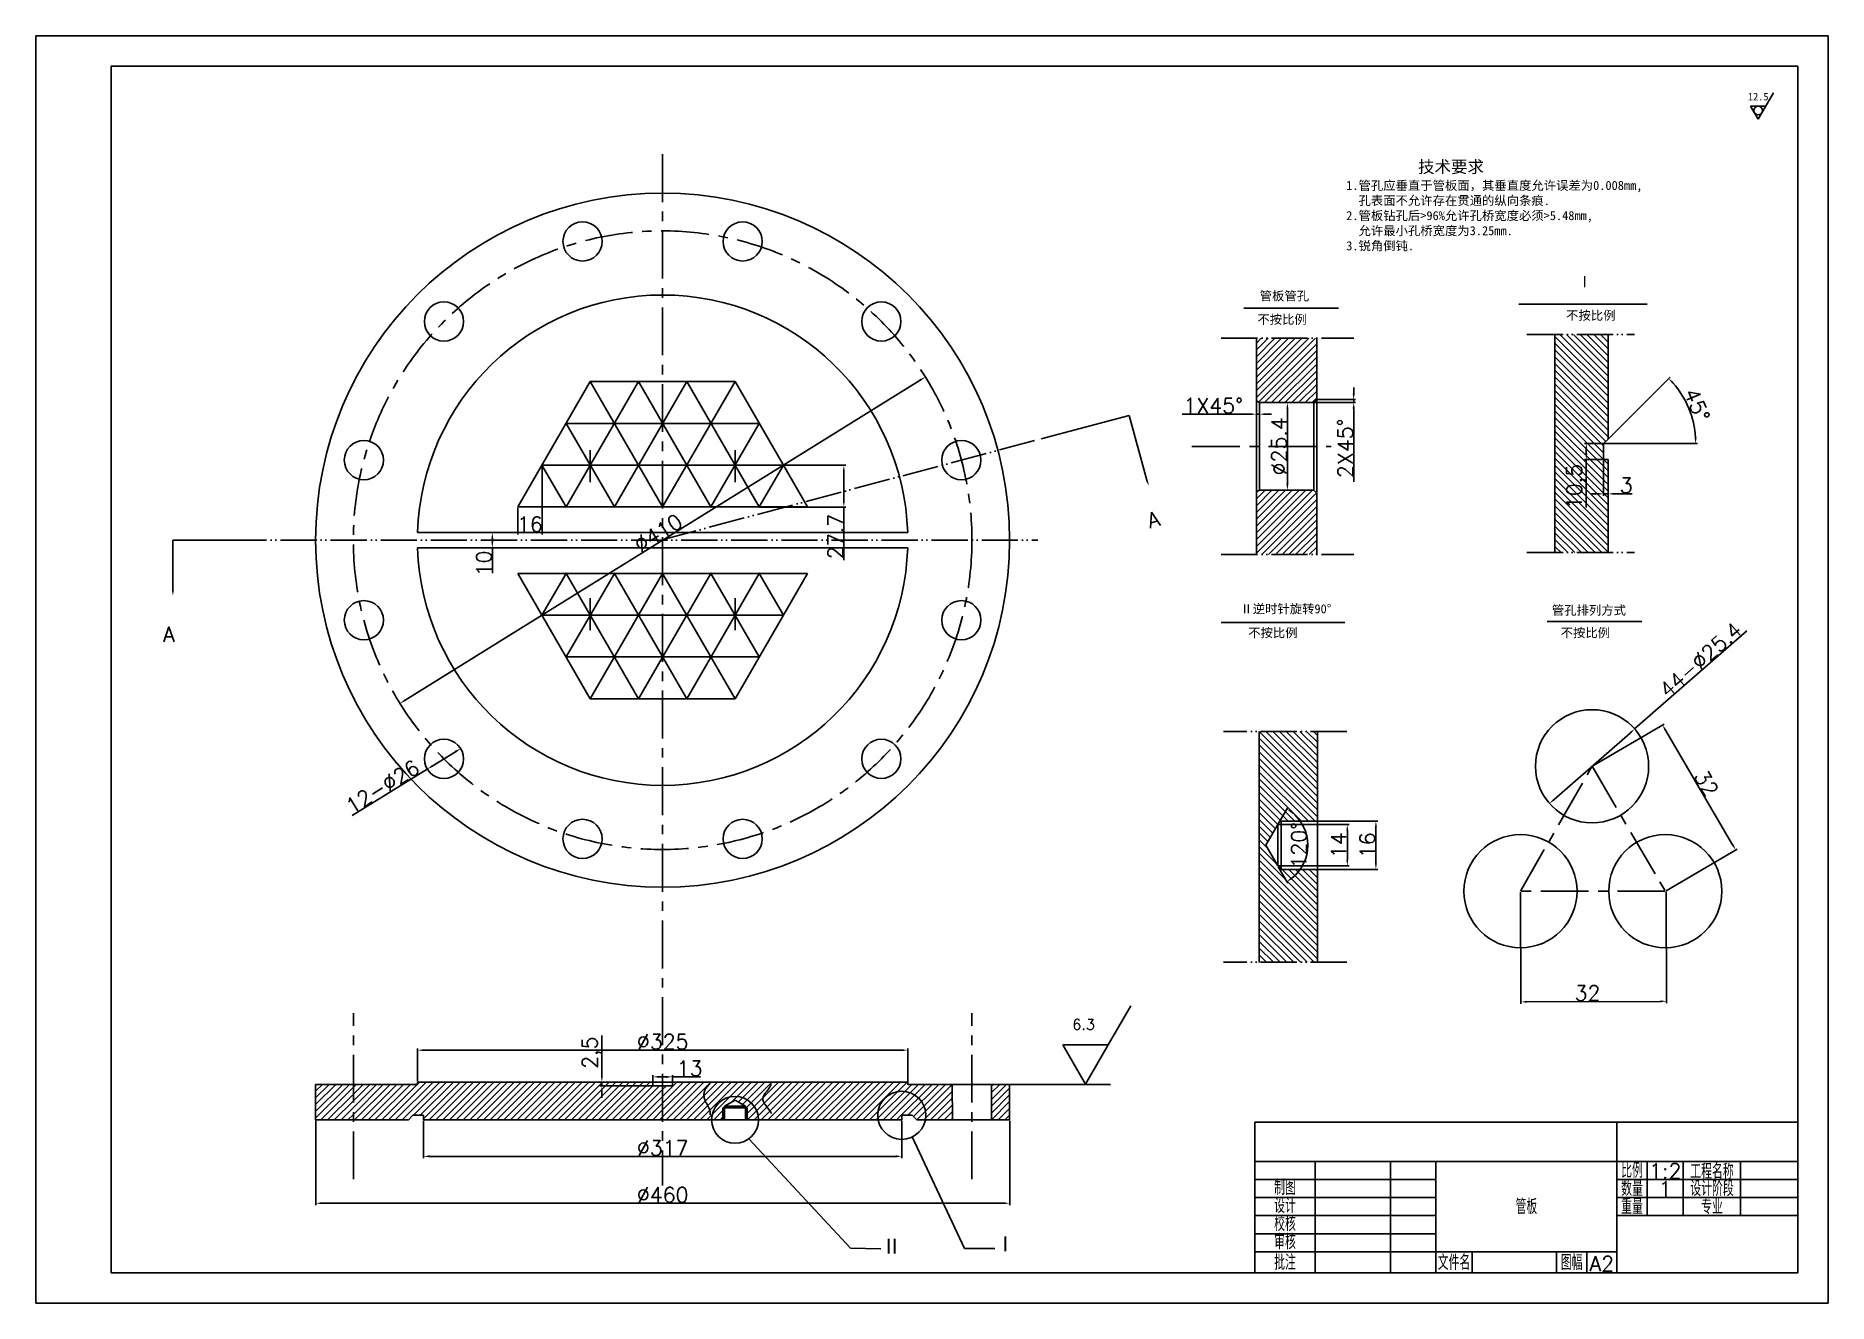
# Model space of a CAD drawing. Header units: millimetres. Extents: x 0 to 1188, y 0 to 840.
import ezdxf

# ---------------------------------------------------------------- set-up
doc = ezdxf.new("R2010")
doc.units = ezdxf.units.MM
doc.linetypes.add('ACAD_ISO05W100', pattern=[33, 24, -3, 0, -3, 0, -3])
doc.linetypes.add('CENTER', pattern=[50.8, 31.75, -6.35, 6.35, -6.35])
for name, color, linetype in [('中心线', 10, 'Continuous'), ('双点划线', 82, 'Continuous'), ('文字', 130, 'Continuous'), ('粗线', 172, 'Continuous'), ('细线', 7, 'Continuous')]:
    doc.layers.add(name, color=color, linetype=linetype)
doc.styles.get("Standard").update_dxf_attribs({"font": 'txt', "bigfont": 'gbcbig.shx'})
doc.dimstyles.new('ISO-25', dxfattribs={"dimtxt": 10, "dimasz": 4, "dimexe": 1.25, "dimexo": 0.625, "dimtad": 1, "dimtxsty": 'Standard', "dimcen": 2.5, "dimadec": 0, "dimazin": 0, "dimtfac": 1, "dimtmove": 0, "dimatfit": 2, "dimfxl": 0, "dimarcsym": 0})

# ---------------------------------------------------------------- blocks, each defined once
blk = doc.blocks.new('*D1')
at = {"layer": 'Defpoints', "color": 0}
for p in [(257, 121.5), (574, 121.5), (574, 97.3)]:
    blk.add_point(p, dxfattribs=at)
at = {"layer": '细线', "color": 0, "lineweight": -2}
for p, q in [((257, 120.9), (257, 96)), ((574, 120.9), (574, 96)), ((261, 97.3), (570, 97.3))]:
    blk.add_line(p, q, dxfattribs=at)
at = {"layer": '细线', "color": 0}
for points in [[(261, 98), (261, 96.6), (257, 97.3)], [(570, 98), (570, 96.6), (574, 97.3)]]:
    blk.add_solid(points, dxfattribs=at)
at = {"layer": '细线', "color": 0, "insert": (415.5, 102.9), "char_height": 10, "attachment_point": 5}
blk.add_mtext('%%c317', dxfattribs=at)
blk = doc.blocks.new('*D2')
at = {"layer": 'Defpoints', "color": 0}
for p in [(185.5, 121.5), (645.5, 121.5), (645.5, 66.2)]:
    blk.add_point(p, dxfattribs=at)
at = {"layer": '细线', "color": 0, "lineweight": -2}
for p, q in [((185.5, 120.9), (185.5, 65)), ((645.5, 120.9), (645.5, 65)), ((189.5, 66.2), (641.5, 66.2))]:
    blk.add_line(p, q, dxfattribs=at)
at = {"layer": '细线', "color": 0}
for points in [[(189.5, 66.9), (189.5, 65.6), (185.5, 66.2)], [(641.5, 66.9), (641.5, 65.6), (645.5, 66.2)]]:
    blk.add_solid(points, dxfattribs=at)
at = {"layer": '细线', "color": 0, "insert": (415.5, 71.8), "char_height": 10, "attachment_point": 5}
blk.add_mtext('%%c460', dxfattribs=at)
blk = doc.blocks.new('*D3')
at = {"layer": 'Defpoints', "color": 0}
for p in [(578, 167.7), (253, 146.5), (578, 145)]:
    blk.add_point(p, dxfattribs=at)
at = {"layer": '细线', "color": 0, "lineweight": -2}
for p, q in [((253, 147.1), (253, 168.9)), ((257, 167.7), (574, 167.7)), ((578, 145.6), (578, 168.9))]:
    blk.add_line(p, q, dxfattribs=at)
at = {"layer": '细线', "color": 0}
for points in [[(257, 168.3), (257, 167), (253, 167.7)], [(574, 168.3), (574, 167), (578, 167.7)]]:
    blk.add_solid(points, dxfattribs=at)
at = {"layer": '细线', "color": 0, "insert": (415.5, 173.3), "char_height": 10, "attachment_point": 5}
blk.add_mtext('%%c325', dxfattribs=at)
blk = doc.blocks.new('*D4')
at = {"layer": 'Defpoints', "color": 0}
for p in [(589.6, 613.9), (241.3, 397.5)]:
    blk.add_point(p, dxfattribs=at)
at = {"layer": '细线', "color": 0, "lineweight": -2}
blk.add_line((586.2, 611.8), (244.7, 399.6), dxfattribs=at)
at = {"layer": '细线', "color": 0}
for points in [[(585.8, 612.4), (586.5, 611.2), (589.6, 613.9)], [(244.4, 400.2), (245.1, 399.1), (241.3, 397.5)]]:
    blk.add_solid(points, dxfattribs=at)
at = {"layer": '细线', "color": 0, "insert": (412.5, 510.5), "char_height": 10, "attachment_point": 5, "rotation": 31.8553}
blk.add_mtext('∅410', dxfattribs=at)
blk = doc.blocks.new('*D6')
at = {"layer": 'Defpoints', "color": 0}
for p in [(847, 596.9), (829.6, 538.9), (847, 538.9)]:
    blk.add_point(p, dxfattribs=at)
at = {"layer": '细线', "color": 0, "lineweight": -2}
for p, q in [((846.4, 596.9), (828.3, 596.9)), ((829.6, 592.9), (829.6, 542.9)), ((846.4, 538.9), (828.3, 538.9))]:
    blk.add_line(p, q, dxfattribs=at)
at = {"layer": '细线', "color": 0}
for points in [[(828.9, 592.9), (830.2, 592.9), (829.6, 596.9)], [(828.9, 542.9), (830.2, 542.9), (829.6, 538.9)]]:
    blk.add_solid(points, dxfattribs=at)
at = {"layer": '细线', "color": 0, "insert": (824, 567.9), "char_height": 10, "attachment_point": 5, "rotation": 90}
blk.add_mtext('%%c25.4', dxfattribs=at)
blk = doc.blocks.new('*D7')
at = {"layer": 'Defpoints', "color": 0}
for p in [(1039.2, 559.2), (1042.2, 559.2), (1042.2, 536.4)]:
    blk.add_point(p, dxfattribs=at)
at = {"layer": '细线', "color": 0, "lineweight": -2}
for p, q in [((1039.2, 558.6), (1039.2, 535.2)), ((1042.2, 558.6), (1042.2, 535.2)), ((1035.2, 536.4), (1031.2, 536.4)), ((1039.2, 536.4), (1042.2, 536.4)), ((1046.2, 536.4), (1058.1, 536.4))]:
    blk.add_line(p, q, dxfattribs=at)
at = {"layer": '细线', "color": 0}
for points in [[(1035.2, 537.1), (1035.2, 535.8), (1039.2, 536.4)], [(1046.2, 537.1), (1046.2, 535.8), (1042.2, 536.4)]]:
    blk.add_solid(points, dxfattribs=at)
at = {"layer": '细线', "color": 0, "insert": (1054.1, 542.1), "char_height": 10, "attachment_point": 5}
blk.add_mtext('3', dxfattribs=at)
blk = doc.blocks.new('*D8')
at = {"layer": 'Defpoints', "color": 0}
for p in [(1027.7, 559.2), (1039.2, 569.7), (1039.2, 559.2)]:
    blk.add_point(p, dxfattribs=at)
at = {"layer": '细线', "color": 0, "lineweight": -2}
for p, q in [((1038.5, 569.7), (1026.5, 569.7)), ((1038.5, 559.2), (1026.5, 559.2)), ((1027.7, 565.7), (1027.7, 563.2)), ((1027.7, 559.2), (1027.7, 527.3))]:
    blk.add_line(p, q, dxfattribs=at)
at = {"layer": '细线', "color": 0}
for points in [[(1027, 565.7), (1028.4, 565.7), (1027.7, 569.7)], [(1027, 563.2), (1028.4, 563.2), (1027.7, 559.2)]]:
    blk.add_solid(points, dxfattribs=at)
at = {"layer": '细线', "color": 0, "insert": (1021.2, 541.3), "char_height": 10, "attachment_point": 5, "rotation": 90}
blk.add_mtext('10,5', dxfattribs=at)
blk = doc.blocks.new('*D9')
at = {"layer": 'Defpoints', "color": 0}
for p in [(1098.2, 585.5), (1042.2, 572.7), (1027.7, 569.7), (1039.2, 569.7), (1039.2, 569.7)]:
    blk.add_point(p, dxfattribs=at)
at = {"layer": '细线', "color": 0, "lineweight": -2}
for p, q in [((1042.6, 573.2), (1083.2, 613.8)), ((1039.8, 569.7), (1101.5, 569.7))]:
    blk.add_line(p, q, dxfattribs=at)
blk.add_arc((1039.2, 569.7), 61.1, 3.753, 41.247, dxfattribs=at)
at = {"layer": '细线', "color": 0}
for points in [[(1084.6, 609.5), (1085.6, 610.5), (1082.3, 612.9)], [(1100.8, 573.7), (1099.4, 573.7), (1100.2, 569.7)]]:
    blk.add_solid(points, dxfattribs=at)
at = {"layer": '细线', "color": 0, "insert": (1101, 595.4), "char_height": 10, "attachment_point": 5, "rotation": 292.5}
blk.add_mtext('45°', dxfattribs=at)
blk = doc.blocks.new('*D10')
at = {"layer": 'Defpoints', "color": 0}
for p in [(281.6, 367.6), (259.4, 353.9)]:
    blk.add_point(p, dxfattribs=at)
at = {"layer": '细线', "color": 0, "lineweight": -2}
for p, q in [((278.2, 365.5), (262.8, 356)), ((259.4, 353.9), (209.6, 323.2))]:
    blk.add_line(p, q, dxfattribs=at)
at = {"layer": '细线', "color": 0}
for points in [[(262.5, 356.6), (263.2, 355.5), (259.4, 353.9)], [(277.8, 366.1), (278.5, 364.9), (281.6, 367.6)]]:
    blk.add_solid(points, dxfattribs=at)
at = {"layer": '细线', "color": 0, "insert": (229.8, 342.3), "char_height": 10, "attachment_point": 5, "rotation": 31.6368}
blk.add_mtext('12-%%c26', dxfattribs=at)
blk = doc.blocks.new('*D11')
at = {"layer": 'Defpoints', "color": 0}
for p in [(1059.7, 380.6), (1003.3, 331.2)]:
    blk.add_point(p, dxfattribs=at)
at = {"layer": '细线', "color": 0, "lineweight": -2}
for p, q in [((1059.7, 380.6), (1134, 445.6)), ((1006.3, 333.8), (1056.7, 377.9))]:
    blk.add_line(p, q, dxfattribs=at)
at = {"layer": '细线', "color": 0}
for points in [[(1056.3, 378.4), (1057.2, 377.4), (1059.7, 380.6)], [(1005.9, 334.3), (1006.8, 333.3), (1003.3, 331.2)]]:
    blk.add_solid(points, dxfattribs=at)
at = {"layer": '细线', "color": 0, "insert": (1103.5, 426.4), "char_height": 10, "attachment_point": 5, "rotation": 41.2153}
blk.add_mtext('44-%%c25.4', dxfattribs=at)
blk = doc.blocks.new('*D12')
at = {"layer": 'Defpoints', "color": 0}
for p in [(1031.5, 355.9), (1126.7, 300.4), (1080, 273)]:
    blk.add_point(p, dxfattribs=at)
at = {"layer": '细线', "color": 0, "lineweight": -2}
for p, q in [((1032.1, 356.2), (1079.3, 383.8)), ((1080.2, 379.8), (1124.7, 303.8)), ((1080.6, 273.4), (1127.8, 301))]:
    blk.add_line(p, q, dxfattribs=at)
at = {"layer": '细线', "color": 0}
for points in [[(1080.8, 380.1), (1079.6, 379.4), (1078.2, 383.2)], [(1125.3, 304.2), (1124.1, 303.5), (1126.7, 300.4)]]:
    blk.add_solid(points, dxfattribs=at)
at = {"layer": '细线', "color": 0, "insert": (1107.3, 344.6), "char_height": 10, "attachment_point": 5, "rotation": 300.3692}
blk.add_mtext('32', dxfattribs=at)
blk = doc.blocks.new('*D13')
at = {"layer": 'Defpoints', "color": 0}
for p in [(1080.6, 273.4), (984, 273), (1080.8, 200.1)]:
    blk.add_point(p, dxfattribs=at)
at = {"layer": '细线', "color": 0, "lineweight": -2}
for p, q in [((984, 272.4), (984.3, 198.5)), ((1080.6, 272.7), (1080.8, 198.8)), ((988.3, 199.7), (1076.8, 200))]:
    blk.add_line(p, q, dxfattribs=at)
at = {"layer": '细线', "color": 0}
for points in [[(988.3, 200.4), (988.3, 199.1), (984.3, 199.7)], [(1076.8, 200.7), (1076.8, 199.4), (1080.8, 200.1)]]:
    blk.add_solid(points, dxfattribs=at)
at = {"layer": '细线', "color": 0, "insert": (1028.5, 205.5), "char_height": 10, "attachment_point": 5, "rotation": 0.1875}
blk.add_mtext('32', dxfattribs=at)
blk = doc.blocks.new('*D14')
at = {"layer": 'Defpoints', "color": 0}
for p in [(809, 598), (811, 596.9), (811, 589.2)]:
    blk.add_point(p, dxfattribs=at)
at = {"layer": '细线', "color": 0, "lineweight": -2}
for p, q in [((809, 597.4), (809, 588)), ((811, 596.2), (811, 588)), ((805, 589.2), (759.8, 589.2)), ((811, 589.2), (809, 589.2)), ((815, 589.2), (819, 589.2))]:
    blk.add_line(p, q, dxfattribs=at)
at = {"layer": '细线', "color": 0}
for points in [[(805, 589.9), (805, 588.6), (809, 589.2)], [(815, 589.9), (815, 588.6), (811, 589.2)]]:
    blk.add_solid(points, dxfattribs=at)
at = {"layer": '细线', "color": 0, "insert": (780.4, 594.9), "char_height": 10, "attachment_point": 5}
blk.add_mtext('1X45%%D', dxfattribs=at)
blk = doc.blocks.new('*D15')
at = {"layer": 'Defpoints', "color": 0}
for p in [(847, 596.9), (849, 598.9), (873.5, 596.9)]:
    blk.add_point(p, dxfattribs=at)
at = {"layer": '细线', "color": 0, "lineweight": -2}
for p, q in [((873.5, 602.9), (873.5, 606.9)), ((847.6, 596.9), (874.7, 596.9)), ((849.6, 598.9), (874.7, 598.9)), ((873.5, 598.9), (873.5, 596.9)), ((873.5, 592.9), (873.5, 544.3))]:
    blk.add_line(p, q, dxfattribs=at)
at = {"layer": '细线', "color": 0}
for points in [[(872.8, 602.9), (874.2, 602.9), (873.5, 598.9)], [(872.8, 592.9), (874.2, 592.9), (873.5, 596.9)]]:
    blk.add_solid(points, dxfattribs=at)
at = {"layer": '细线', "color": 0, "insert": (867.9, 566.6), "char_height": 10, "attachment_point": 5, "rotation": 90}
blk.add_mtext('2X45%%D', dxfattribs=at)
blk = doc.blocks.new('*D16')
at = {"layer": 'Defpoints', "color": 0}
for p in [(463.5, 555.4), (479.5, 527.7), (535.6, 527.7)]:
    blk.add_point(p, dxfattribs=at)
at = {"layer": '细线', "color": 0, "lineweight": -2}
for p, q in [((464.1, 555.4), (536.8, 555.4)), ((535.6, 551.4), (535.6, 531.7)), ((480.1, 527.7), (536.8, 527.7)), ((535.6, 527.7), (535.6, 492.5))]:
    blk.add_line(p, q, dxfattribs=at)
at = {"layer": '细线', "color": 0}
for points in [[(534.9, 551.4), (536.2, 551.4), (535.6, 555.4)], [(534.9, 531.7), (536.2, 531.7), (535.6, 527.7)]]:
    blk.add_solid(points, dxfattribs=at)
at = {"layer": '细线', "color": 0, "insert": (529.9, 508.1), "char_height": 10, "attachment_point": 5, "rotation": 90}
blk.add_mtext('27.7', dxfattribs=at)
blk = doc.blocks.new('*D17')
at = {"layer": 'Defpoints', "color": 0}
for p in [(253, 510.7), (253, 500.7), (302.6, 500.7)]:
    blk.add_point(p, dxfattribs=at)
at = {"layer": '细线', "color": 0, "lineweight": -2}
for p, q in [((253.7, 510.7), (303.8, 510.7)), ((253.7, 500.7), (303.8, 500.7)), ((302.6, 506.7), (302.6, 504.7)), ((302.6, 500.7), (302.6, 483.8))]:
    blk.add_line(p, q, dxfattribs=at)
at = {"layer": '细线', "color": 0}
for points in [[(301.9, 506.7), (303.2, 506.7), (302.6, 510.7)], [(301.9, 504.7), (303.2, 504.7), (302.6, 500.7)]]:
    blk.add_solid(points, dxfattribs=at)
at = {"layer": '细线', "color": 0, "insert": (297, 490.3), "char_height": 10, "attachment_point": 5, "rotation": 90}
blk.add_mtext('10', dxfattribs=at)
blk = doc.blocks.new('*D18')
at = {"layer": 'Defpoints', "color": 0}
for p in [(335.5, 555.4), (319.5, 527.7), (319.5, 510.7)]:
    blk.add_point(p, dxfattribs=at)
at = {"layer": '细线', "color": 0, "lineweight": -2}
for p, q in [((335.5, 554.8), (335.5, 509.5)), ((319.5, 527.1), (319.5, 509.5)), ((331.5, 510.7), (323.5, 510.7))]:
    blk.add_line(p, q, dxfattribs=at)
at = {"layer": '细线', "color": 0}
for points in [[(323.5, 511.4), (323.5, 510.1), (319.5, 510.7)], [(331.5, 511.4), (331.5, 510.1), (335.5, 510.7)]]:
    blk.add_solid(points, dxfattribs=at)
at = {"layer": '细线', "color": 0, "insert": (327.5, 516.3), "char_height": 10, "attachment_point": 5}
blk.add_mtext('16', dxfattribs=at)
blk = doc.blocks.new('*D19')
at = {"layer": 'Defpoints', "color": 0}
for p in [(375.2, 144), (409, 146.5), (409, 144)]:
    blk.add_point(p, dxfattribs=at)
at = {"layer": '细线', "color": 0, "lineweight": -2}
for p, q in [((375.2, 150.5), (375.2, 177.4)), ((408.3, 146.5), (373.9, 146.5)), ((408.3, 144), (373.9, 144)), ((375.2, 144), (375.2, 146.5)), ((375.2, 140), (375.2, 136))]:
    blk.add_line(p, q, dxfattribs=at)
at = {"layer": '细线', "color": 0}
for points in [[(374.5, 150.5), (375.8, 150.5), (375.2, 146.5)], [(374.5, 140), (375.8, 140), (375.2, 144)]]:
    blk.add_solid(points, dxfattribs=at)
at = {"layer": '细线', "color": 0, "insert": (368.7, 166), "char_height": 10, "attachment_point": 5, "rotation": 90}
blk.add_mtext('2,5', dxfattribs=at)
blk = doc.blocks.new('*D23')
at = {"layer": 'Defpoints', "color": 0}
for p in [(409, 146.5), (422, 150), (422, 146.5)]:
    blk.add_point(p, dxfattribs=at)
at = {"layer": '细线', "color": 0, "lineweight": -2}
for p, q in [((409, 147.1), (409, 151.2)), ((413, 150), (418, 150)), ((422, 147.1), (422, 151.2)), ((422, 150), (440.5, 150))]:
    blk.add_line(p, q, dxfattribs=at)
at = {"layer": '细线', "color": 0}
for points in [[(413, 150.6), (413, 149.3), (409, 150)], [(418, 150.6), (418, 149.3), (422, 150)]]:
    blk.add_solid(points, dxfattribs=at)
at = {"layer": '细线', "color": 0, "insert": (433.3, 155.6), "char_height": 10, "attachment_point": 5}
blk.add_mtext('13', dxfattribs=at)
blk = doc.blocks.new('*D24')
at = {"layer": 'Defpoints', "color": 0}
for p in [(823.2, 317.2), (815.3, 303.5), (815.3, 303.5), (823.2, 289.8), (841.4, 294)]:
    blk.add_point(p, dxfattribs=at)
at = {"layer": '细线', "color": 0, "lineweight": -2}
for p, q in [((823.5, 317.7), (829.8, 328.6)), ((823.5, 289.3), (829.8, 278.3))]:
    blk.add_line(p, q, dxfattribs=at)
blk.add_arc((815.3, 303.5), 27.8, 308.2525, 51.7475, dxfattribs=at)
at = {"layer": '细线', "color": 0}
for points in [[(832.1, 324.8), (832.8, 325.9), (829.2, 327.6)], [(832.8, 281.1), (832.1, 282.2), (829.2, 279.4)]]:
    blk.add_solid(points, dxfattribs=at)
at = {"layer": '细线', "color": 0, "insert": (837.2, 303.5), "char_height": 10, "attachment_point": 5, "rotation": 90}
blk.add_mtext('120°', dxfattribs=at)
blk = doc.blocks.new('*D25')
at = {"layer": 'Defpoints', "color": 0}
for p in [(849.5, 317.2), (849.5, 289.8), (869.3, 289.8)]:
    blk.add_point(p, dxfattribs=at)
at = {"layer": '细线', "color": 0, "lineweight": -2}
for p, q in [((850.1, 317.2), (870.5, 317.2)), ((869.3, 313.2), (869.3, 293.8)), ((850.1, 289.8), (870.5, 289.8))]:
    blk.add_line(p, q, dxfattribs=at)
at = {"layer": '细线', "color": 0}
for points in [[(868.6, 313.2), (869.9, 313.2), (869.3, 317.2)], [(868.6, 293.8), (869.9, 293.8), (869.3, 289.8)]]:
    blk.add_solid(points, dxfattribs=at)
at = {"layer": '细线', "color": 0, "insert": (863.6, 303.5), "char_height": 10, "attachment_point": 5, "rotation": 90}
blk.add_mtext('14', dxfattribs=at)
blk = doc.blocks.new('*D26')
at = {"layer": 'Defpoints', "color": 0}
for p in [(849.5, 319.5), (849.5, 287.5), (888.2, 287.5)]:
    blk.add_point(p, dxfattribs=at)
at = {"layer": '细线', "color": 0, "lineweight": -2}
for p, q in [((850.1, 319.5), (889.5, 319.5)), ((888.2, 315.5), (888.2, 291.5)), ((850.1, 287.5), (889.5, 287.5))]:
    blk.add_line(p, q, dxfattribs=at)
at = {"layer": '细线', "color": 0}
for points in [[(887.6, 315.5), (888.9, 315.5), (888.2, 319.5)], [(887.6, 291.5), (888.9, 291.5), (888.2, 287.5)]]:
    blk.add_solid(points, dxfattribs=at)
at = {"layer": '细线', "color": 0, "insert": (882.6, 303.5), "char_height": 10, "attachment_point": 5, "rotation": 90}
blk.add_mtext('16', dxfattribs=at)

msp = doc.modelspace()

# ---------------------------------------------------------------- hatches: boundary and pattern name
at = {"layer": '细线'}
h = msp.add_hatch(dxfattribs=at)
h.set_pattern_fill('ANSI31', color=256, angle=90, style=0)
h.set_pattern_definition([(135, (-26.673, 39.974), (-2.245064, -2.245064), [])])
h.paths.add_polyline_path([(1006.894, 497.515), (1042.157, 497.474), (1042.157, 559.227), (1039.157, 559.227), (1039.157, 569.727), (1042.157, 572.727), (1042.157, 642.052), (1006.894, 642.096)])
h.paths.add_polyline_path([(1012.912, 525.435), (1012.912, 557.102), (1029.578, 557.102), (1029.578, 525.435)], flags=24)
h = msp.add_hatch(dxfattribs=at)
h.set_pattern_fill('ANSI31', color=256, style=0)
h.set_pattern_definition([(45, (-77.352, 37.309), (-2.245064, 2.245064), [])])
h.paths.add_polyline_path([(849.015, 639.538), (809.015, 639.538), (809.015, 598.025), (811.015, 596.87), (847.015, 596.87), (849.015, 598.87)])
h.paths.add_polyline_path([(849.015, 536.87), (847.015, 538.87), (811.015, 538.87), (809.015, 537.716), (809.015, 496.203), (849.015, 496.203)])
h = msp.add_hatch(dxfattribs=at)
h.set_pattern_fill('ANSI31', color=256, angle=90, style=0)
h.paths.add_polyline_path([(849.51, 379.007), (810.887, 379.007), (810.887, 225.931), (849.51, 225.931), (849.51, 287.491), (825.465, 287.491), (825.465, 289.795), (823.161, 289.795), (815.26, 303.479), (823.161, 317.163), (825.465, 317.163), (825.465, 319.467), (849.51, 319.467)])

# ---------------------------------------------------------------- linework, layer by layer
at = {"layer": '中心线', "linetype": 'CENTER'}
for p, q in [((415.46, 761.612), (415.46, 78.014)), ((766.297, 567.87), (858.679, 567.87)), ((984.046, 273.041), (1031.511, 355.869)), ((1031.511, 355.869), (1080.046, 273.041)), ((1080.046, 273.041), (984.046, 273.041)), ((210.46, 82.124), (210.46, 192.241)), ((620.46, 82.124), (620.46, 192.241))]:
    msp.add_line(p, q, dxfattribs=at)
msp.add_circle((415.46, 505.719), 205, dxfattribs=at)
at = {"layer": '双点划线', "linetype": 'ACAD_ISO05W100'}
for p, q in [((988.258, 642.12), (1059.609, 642.029)), ((785.763, 639.538), (873.669, 639.538)), ((414.276, 505.719), (665.85, 572.728)), ((128.979, 505.719), (664.224, 505.719)), ((785.763, 496.203), (873.669, 496.203)), ((988.258, 497.537), (1059.609, 497.454)), ((868.976, 379.007), (787.302, 379.007)), ((868.976, 225.931), (787.302, 225.931))]:
    msp.add_line(p, q, dxfattribs=at)
for points, knots in [([(447.482, 146.511), (446.081, 144.533), (441.498, 140.182), (443.939, 132.537), (448.263, 126.192), (445.945, 122.799), (444.761, 121.511)], [13.79973063, 13.79973063, 13.79973063, 13.79973063, 20.9116597, 28.76567262, 36.1209349, 41.02520675, 41.02520675, 41.02520675, 41.02520675]), ([(487.231, 146.511), (487.301, 145.841), (487.045, 142.088), (476.254, 134.64), (489.48, 126.777), (488.276, 121.723), (488.212, 121.511)], [11.72325673, 11.72325673, 11.72325673, 11.72325673, 13.88261103, 23.92324444, 39.1360781, 39.80174273, 39.80174273, 39.80174273, 39.80174273])]:
    msp.add_open_spline(points, degree=3, knots=knots, dxfattribs=at)
at = {"layer": '文字'}
for p, q in [((1151.703, 802.261), (1141.561, 784.694)), ((1146.561, 793.355), (1136.561, 793.355)), ((1136.561, 793.355), (1141.561, 784.694)), ((800.674, 659.437), (863.443, 659.437)), ((983.046, 662.102), (1068.101, 662.102)), ((1001.724, 451.749), (1064.493, 451.749)), ((785.68, 451.207), (867.612, 451.207))]:
    msp.add_line(p, q, dxfattribs=at)
msp.add_circle((1141.559, 790.472), 2.885, dxfattribs=at)
at = {"layer": '粗线'}
for p, q in [((50, 20), (50, 820)), ((50, 820), (1168, 820)), ((1168, 820), (1168, 20)), ((1006.894, 642.096), (1006.894, 497.515)), ((1042.157, 642.096), (1042.157, 572.727)), ((809.015, 639.538), (809.015, 598.025)), ((849.015, 639.538), (849.015, 596.87)), ((319.46, 527.719), (367.455, 610.849)), ((367.455, 610.849), (463.465, 610.849)), ((511.46, 527.719), (463.465, 610.849)), ((811.015, 596.87), (809.015, 598.025)), ((809.015, 598.025), (809.015, 537.716)), ((811.015, 596.87), (847.015, 596.87)), ((811.015, 596.87), (811.015, 538.87)), ((849.015, 598.87), (847.015, 596.87)), ((847.015, 596.87), (847.015, 538.87)), ((849.015, 596.87), (849.015, 538.87)), ((666.446, 572.887), (724.782, 588.425)), ((724.782, 588.425), (736.343, 545.53)), ((1039.157, 569.727), (1042.157, 572.727)), ((367.458, 544.234), (367.458, 565.326)), ((463.461, 565.326), (463.461, 544.234)), ((1039.157, 569.727), (1039.157, 559.227)), ((1042.157, 559.227), (1039.157, 559.227)), ((1042.157, 559.227), (1042.157, 497.515)), ((357.207, 555.429), (378.095, 555.429)), ((473.713, 555.429), (452.825, 555.429)), ((811.015, 538.87), (809.015, 537.716)), ((809.015, 496.203), (809.015, 537.716)), ((809.015, 537.091), (809.015, 525.48)), ((811.015, 538.87), (847.015, 538.87)), ((849.015, 536.87), (847.015, 538.87)), ((849.015, 496.203), (849.015, 538.87)), ((319.46, 527.719), (511.46, 527.719)), ((128.979, 505.719), (90.853, 505.719)), ((90.853, 505.719), (90.853, 472.645)), ((253.037, 510.719), (577.883, 510.719)), ((253.037, 500.719), (577.883, 500.719)), ((319.46, 483.719), (511.46, 483.719)), ((319.46, 483.719), (367.455, 400.589)), ((511.46, 483.719), (463.465, 400.589)), ((367.458, 467.205), (367.458, 446.112)), ((463.461, 446.112), (463.461, 467.205)), ((357.207, 456.009), (378.095, 456.009)), ((473.713, 456.009), (452.825, 456.009)), ((367.455, 400.589), (463.465, 400.589)), ((810.887, 225.931), (810.887, 379.007)), ((849.51, 225.931), (849.51, 379.007)), ((823.161, 317.163), (815.26, 303.479)), ((849.51, 317.163), (823.161, 317.163)), ((823.161, 289.795), (823.161, 317.163)), ((823.161, 289.795), (815.26, 303.479)), ((849.51, 289.795), (823.161, 289.795)), ((185.46, 145.011), (185.46, 121.511)), ((252.96, 145.011), (185.46, 145.011)), ((252.96, 146.511), (252.96, 145.011)), ((408.96, 146.511), (252.96, 146.511)), ((577.96, 146.511), (408.96, 146.511)), ((408.96, 144.011), (408.96, 146.511)), ((421.96, 144.011), (408.96, 144.011)), ((421.96, 144.011), (421.96, 146.511)), ((577.96, 146.511), (577.96, 145.011)), ((645.46, 145.011), (577.96, 145.011)), ((607.46, 145.011), (607.553, 121.511)), ((633.46, 145.011), (633.366, 121.511)), ((645.46, 121.511), (645.46, 145.011)), ((456.461, 130.511), (463.461, 134.552)), ((470.461, 130.511), (463.461, 134.552)), ((246.943, 121.511), (185.46, 121.511)), ((249.96, 124.511), (246.943, 121.511)), ((256.96, 124.511), (249.96, 124.511)), ((256.96, 121.511), (256.96, 124.511)), ((573.96, 121.511), (256.96, 121.511)), ((455.461, 129.511), (471.461, 129.511)), ((456.461, 121.511), (456.461, 130.511)), ((470.461, 130.511), (456.461, 130.511)), ((470.461, 121.511), (470.461, 130.511)), ((580.96, 124.511), (573.96, 124.511)), ((573.96, 121.511), (573.96, 124.511)), ((580.96, 124.511), (583.977, 121.511)), ((645.46, 121.511), (583.977, 121.511)), ((1168, 120), (808, 120)), ((808, 120), (808, 20)), ((1048, 20), (1048, 120)), ((848, 20), (848, 94)), ((898, 20), (898, 94)), ((928, 20), (928, 94)), ((1068, 58), (1068, 94)), ((1092, 58), (1092, 94)), ((1130, 58), (1130, 94)), ((952, 20), (952, 34)), ((1008, 20), (1008, 34)), ((1028, 20), (1028, 34)), ((1168, 20), (50, 20))]:
    msp.add_line(p, q, dxfattribs=at)
for centre, radius in [((415.46, 505.719), 230), ((362.402, 703.734), 13), ((468.518, 703.734), 13), ((270.503, 650.676), 13), ((560.417, 650.676), 13), ((217.445, 558.777), 13), ((613.475, 558.777), 13), ((217.445, 452.662), 13), ((613.475, 452.662), 13), ((1031.511, 355.869), 37.5), ((270.503, 360.763), 13), ((560.417, 360.763), 13), ((362.402, 307.705), 13), ((468.518, 307.705), 13), ((984.046, 273.041), 37.5), ((1080.046, 273.041), 37.5)]:
    msp.add_circle(centre, radius, dxfattribs=at)
for start, end in [(1.763225, 178.236775), (181.763225, 358.236775)]:
    msp.add_arc((415.46, 505.719), 162.5, start, end, dxfattribs=at)
for p in [(399.458, 610.849), (431.461, 610.849), (383.458, 583.139), (415.46, 583.139), (447.461, 583.139), (367.459, 555.429), (399.459, 555.429), (431.46, 555.429), (463.461, 555.429), (351.46, 527.719), (383.46, 527.719), (415.46, 527.719), (447.46, 527.719), (479.46, 527.719), (351.46, 483.719), (383.46, 483.719), (415.46, 483.719), (447.46, 483.719), (479.46, 483.719), (367.459, 456.009), (399.459, 456.009), (431.46, 456.009), (463.461, 456.009), (383.458, 428.299), (415.46, 428.299), (447.461, 428.299), (399.458, 400.589), (431.461, 400.589)]:
    msp.add_point(p, dxfattribs=at)
for points in [[(737.006, 545.704), (735.757, 545.236), (737.787, 541.725)], [(90.195, 472.792), (91.528, 472.792), (90.861, 468.792)]]:
    msp.add_solid(points, dxfattribs=at)
at = {"layer": '细线'}
for p, q in [((399.458, 610.849), (351.46, 527.719)), ((367.455, 610.849), (415.46, 527.719)), ((431.461, 610.849), (383.46, 527.719)), ((399.458, 610.849), (447.46, 527.719)), ((463.465, 610.849), (415.46, 527.719)), ((431.461, 610.849), (479.46, 527.719)), ((351.457, 583.139), (479.463, 583.139)), ((351.457, 583.139), (383.46, 527.719)), ((479.463, 583.139), (447.46, 527.719)), ((1039.157, 569.727), (1027.703, 569.727)), ((335.458, 555.429), (495.461, 555.429)), ((335.458, 555.429), (351.46, 527.719)), ((495.461, 555.429), (479.46, 527.719)), ((335.458, 456.009), (351.46, 483.719)), ((351.457, 428.299), (383.46, 483.719)), ((399.458, 400.589), (351.46, 483.719)), ((367.455, 400.589), (415.46, 483.719)), ((431.461, 400.589), (383.46, 483.719)), ((399.458, 400.589), (447.46, 483.719)), ((463.465, 400.589), (415.46, 483.719)), ((431.461, 400.589), (479.46, 483.719)), ((479.463, 428.299), (447.46, 483.719)), ((495.461, 456.009), (479.46, 483.719)), ((335.458, 456.009), (495.461, 456.009)), ((351.457, 428.299), (479.463, 428.299)), ((849.51, 319.467), (825.465, 319.467)), ((825.465, 319.467), (825.465, 287.491)), ((849.51, 287.491), (825.465, 287.491)), ((710.814, 171.118), (725.814, 197.099)), ((710.814, 171.118), (680.814, 171.118)), ((680.814, 171.118), (695.814, 145.137)), ((695.814, 145.137), (710.814, 171.118)), ((185.46, 140.559), (189.912, 145.011)), ((185.46, 136.068), (194.403, 145.011)), ((185.46, 131.578), (198.893, 145.011)), ((185.46, 127.088), (203.383, 145.011)), ((185.46, 122.598), (207.873, 145.011)), ((188.863, 121.511), (210.46, 143.108)), ((210.46, 143.108), (212.363, 145.011)), ((210.46, 138.618), (216.853, 145.011)), ((210.46, 134.128), (221.343, 145.011)), ((210.46, 129.638), (225.833, 145.011)), ((210.46, 125.147), (230.324, 145.011)), ((211.314, 121.511), (234.814, 145.011)), ((215.804, 121.511), (239.304, 145.011)), ((220.294, 121.511), (243.794, 145.011)), ((224.784, 121.511), (248.284, 145.011)), ((229.274, 121.511), (252.774, 145.011)), ((233.764, 121.511), (258.764, 146.511)), ((238.254, 121.511), (263.254, 146.511)), ((242.745, 121.511), (267.745, 146.511)), ((250.235, 124.511), (272.235, 146.511)), ((252.96, 145.197), (254.274, 146.511)), ((254.725, 124.511), (276.725, 146.511)), ((256.96, 122.256), (281.215, 146.511)), ((260.705, 121.511), (285.705, 146.511)), ((265.195, 121.511), (290.195, 146.511)), ((269.685, 121.511), (294.685, 146.511)), ((274.175, 121.511), (299.175, 146.511)), ((278.666, 121.511), (303.666, 146.511)), ((283.156, 121.511), (308.156, 146.511)), ((287.646, 121.511), (312.646, 146.511)), ((292.136, 121.511), (317.136, 146.511)), ((296.626, 121.511), (321.626, 146.511)), ((301.116, 121.511), (326.116, 146.511)), ((305.606, 121.511), (330.606, 146.511)), ((310.096, 121.511), (335.096, 146.511)), ((314.587, 121.511), (339.587, 146.511)), ((319.077, 121.511), (344.077, 146.511)), ((323.567, 121.511), (348.567, 146.511)), ((328.057, 121.511), (353.057, 146.511)), ((332.547, 121.511), (357.547, 146.511)), ((337.037, 121.511), (362.037, 146.511)), ((341.527, 121.511), (366.527, 146.511)), ((346.018, 121.511), (371.018, 146.511)), ((350.508, 121.511), (375.508, 146.511)), ((354.998, 121.511), (379.998, 146.511)), ((359.488, 121.511), (384.488, 146.511)), ((363.978, 121.511), (388.978, 146.511)), ((368.468, 121.511), (393.468, 146.511)), ((372.958, 121.511), (397.958, 146.511)), ((377.448, 121.511), (402.448, 146.511)), ((381.939, 121.511), (406.939, 146.511)), ((386.429, 121.511), (408.96, 144.042)), ((390.919, 121.511), (413.419, 144.011)), ((415.46, 137.072), (424.899, 146.511)), ((415.46, 132.582), (429.389, 146.511)), ((415.46, 128.092), (433.879, 146.511)), ((415.46, 123.601), (438.369, 146.511)), ((415.46, 141.562), (417.909, 144.011)), ((417.86, 121.511), (442.86, 146.511)), ((422.35, 121.511), (447.35, 146.511)), ((426.84, 121.511), (451.84, 146.511)), ((431.33, 121.511), (456.33, 146.511)), ((435.82, 121.511), (460.82, 146.511)), ((440.31, 121.511), (465.31, 146.511)), ((444.8, 121.511), (469.8, 146.511)), ((460.789, 133.01), (474.29, 146.511)), ((465.592, 133.322), (478.781, 146.511)), ((468.438, 131.679), (483.271, 146.511)), ((470.761, 129.511), (487.761, 146.511)), ((471.461, 125.721), (492.251, 146.511)), ((471.741, 121.511), (496.741, 146.511)), ((476.231, 121.511), (501.231, 146.511)), ((480.721, 121.511), (505.721, 146.511)), ((485.211, 121.511), (510.211, 146.511)), ((489.702, 121.511), (514.702, 146.511)), ((494.192, 121.511), (519.192, 146.511)), ((498.682, 121.511), (523.682, 146.511)), ((503.172, 121.511), (528.172, 146.511)), ((507.662, 121.511), (532.662, 146.511)), ((512.152, 121.511), (537.152, 146.511)), ((516.642, 121.511), (541.642, 146.511)), ((521.132, 121.511), (546.132, 146.511)), ((525.623, 121.511), (550.623, 146.511)), ((530.113, 121.511), (555.113, 146.511)), ((534.603, 121.511), (559.603, 146.511)), ((539.093, 121.511), (564.093, 146.511)), ((543.583, 121.511), (568.583, 146.511)), ((548.073, 121.511), (573.073, 146.511)), ((552.563, 121.511), (577.563, 146.511)), ((557.054, 121.511), (580.554, 145.011)), ((561.544, 121.511), (585.044, 145.011)), ((566.034, 121.511), (589.534, 145.011)), ((570.524, 121.511), (594.024, 145.011)), ((578.014, 124.511), (598.514, 145.011)), ((581.734, 123.741), (603.004, 145.011)), ((583.994, 121.511), (607.46, 144.977)), ((633.402, 130.508), (645.46, 142.565)), ((633.42, 135.016), (643.415, 145.011)), ((633.438, 139.524), (638.925, 145.011)), ((633.456, 144.032), (634.435, 145.011)), ((645.46, 145.011), (712.36, 145.011)), ((193.353, 121.511), (210.46, 138.618)), ((197.843, 121.511), (210.46, 134.128)), ((395.409, 121.511), (415.46, 141.562)), ((399.899, 121.511), (415.46, 137.072)), ((404.389, 121.511), (415.46, 132.582)), ((588.484, 121.511), (607.478, 140.504)), ((592.975, 121.511), (607.495, 136.032)), ((597.465, 121.511), (607.513, 131.56)), ((633.384, 126), (645.46, 138.075)), ((633.386, 121.511), (645.46, 133.585)), ((202.333, 121.511), (210.46, 129.638)), ((206.824, 121.511), (210.46, 125.147)), ((408.879, 121.511), (415.46, 128.092)), ((413.369, 121.511), (415.46, 123.601)), ((449.29, 121.511), (455.461, 127.682)), ((453.781, 121.511), (455.461, 123.192)), ((455.461, 121.511), (455.461, 129.511)), ((471.461, 121.511), (471.461, 129.511)), ((552.563, 121.511), (558.229, 127.177)), ((557.054, 121.511), (558.122, 122.58)), ((601.955, 121.511), (607.531, 127.087)), ((606.445, 121.511), (607.549, 122.615)), ((637.876, 121.511), (645.46, 129.095)), ((642.366, 121.511), (645.46, 124.605)), ((808, 94), (1168, 94)), ((808, 94), (1168, 94)), ((808, 82), (928, 82)), ((1048, 82), (1168, 82)), ((808, 70), (928, 70)), ((1048, 70), (1168, 70)), ((808, 58), (928, 58)), ((1048, 58), (1168, 58)), ((808, 46), (928, 46)), ((808, 34), (1048, 34))]:
    msp.add_line(p, q, dxfattribs=at)
msp.add_lwpolyline([(0, 0), (1188, 0), (1188, 840), (0, 840)], close=True, dxfattribs=at)
for points in [[(472.691, 108.989), (540.085, 36.385), (560.082, 36.028)], [(580.913, 110.15), (615.546, 36.228), (635.546, 36.228)]]:
    msp.add_lwpolyline(points, dxfattribs=at)
for centre, radius in [((463.461, 121.511), 15.557), ((573.96, 124.511), 15.955)]:
    msp.add_circle(centre, radius, dxfattribs=at)

# ---------------------------------------------------------------- texts
at = {"layer": '文字'}
for s, insert, char_height, width, attachment_point in [('{\\fSimSun|b0|i0|c134|p2;12.5}', (1134.853, 802.193), 5, 23.64, 1), ('{\\fSimSun|b0|i0|c134|p2;              \\H1.6x;技术要求\\P\\H0.75x;1.管孔应垂直于管板面，其垂直度允许误差为0.008mm,\\P  孔表面不允许存在贯通的纵向条痕.\\P\\pt85;2.管板钻孔后>96%允许孔桥宽度必须>5.48mm,\\P  允许最小孔桥宽度为3.25mm.\\P3.锐角倒钝.}', (868.562, 757.201), 5, 318.48431, 1), ('{\\fFangSong_GB2312|b0|i0|c134|p0;\\H1.083x;Ι}', (1026.673, 677.149), 7, 46.19366, 5), ('{\\fSimSun|b0|i0|c134|p54;管板管孔}', (811.208, 670.621), 6, 72.62, 1), ('{\\fSimSun|b0|i0|c134|p54;      \\H1.2x; 不按比例}', (785.175, 655.079), 5, 77.63366, 1), ('{\\fSimSun|b0|i0|c134|p54;      \\H1.2x; 不按比例}', (989.833, 657.744), 5, 77.63366, 1), ('{\\fSimSun|b0|i0|c134|p2;Ⅱ逆时针旋转90%%D}', (828.527, 459.904), 6, 74.08759, 5), ('{\\fSimSun|b0|i0|c134|p54;管孔排列方式}', (1004.884, 458.933), 6, 72.62, 4), ('A', (84.338, 448.376), 10, 69.81456, 1), ('{\\fSimSun|b0|i0|c134|p54;      \\H1.2x; 不按比例}', (779.098, 447.391), 5, 77.63366, 1), ('{\\fSimSun|b0|i0|c134|p54;      \\H1.2x; 不按比例}', (986.225, 447.391), 5, 77.63366, 1), ('比例', (1058, 88), 10, 20, 5), ('1:2', (1080, 87.638), 10, 24, 5), ('工程名称', (1111, 87.319), 10, 38, 5), ('制图', (828, 76.705), 10, 40, 5), ('数量', (1058, 76), 10, 20, 5), ('1', (1080, 75.693), 10, 24, 5), ('设计阶段', (1111, 76), 10, 38, 5), ('设计', (828, 64.705), 10, 40, 5), ('管板', (988, 64), 10, 120, 5), ('重量', (1058, 64), 10, 20, 5), ('专业', (1111, 64), 10, 38, 5), ('校核', (828, 52.705), 10, 40, 5), ('审核', (828, 40.705), 10, 40, 5), ('批注', (828, 27), 10, 40, 5), ('文件名', (940, 27), 10, 24, 5), ('图幅', (1018, 27), 10, 20, 5), ('A2', (1038, 26.138), 10, 20, 5)]:
    msp.add_mtext(s, dxfattribs=dict(at, insert=insert, char_height=char_height, width=width, attachment_point=attachment_point))
at = {"layer": '文字', "insert": (735.766, 523.21), "char_height": 10, "width": 47.53332, "attachment_point": 1, "rotation": 14.914812}
msp.add_mtext('A', dxfattribs=at)
at = {"layer": '细线', "attachment_point": 5}
for s, insert, char_height, width in [('6.3', (694.519, 184.726), 7, 32.59009), ('{\\fFangSong_GB2312|b0|i0|c134|p0;Ⅱ}', (567.287, 37.846), 10, 22.81394), ('{\\fFangSong_GB2312|b0|i0|c134|p0;Ⅰ}', (642.669, 39.37), 10, 33.80614)]:
    msp.add_mtext(s, dxfattribs=dict(at, insert=insert, char_height=char_height, width=width))

# ---------------------------------------------------------------- dimensions: what is measured, and where the dimension line sits
at = {"layer": '细线'}
dim = msp.add_diameter_dim_2p(p1=(589.584, 613.913), p2=(241.336, 397.525), dimstyle='ISO-25', dxfattribs=at)
dim.commit()
dim.dimension.update_dxf_attribs({"geometry": '*D4', "text_midpoint": (412.491, 510.497)})
for base, p1, p2, angle, text, picture, middle, dimtype in [((873.486, 596.87), (849.015, 598.87), (847.015, 596.87), 90, '2X45%%D', '*D15', (873.486, 566.579), 160), ((829.578, 538.87), (847.015, 596.87), (847.015, 538.87), 90, '%%c25.4', '*D6', (829.578, 567.87), 160), ((1080.825, 200.05), (984.046, 273.041), (1080.585, 273.357), 0.187533, '32', '*D13', (1028.498, 199.879), 161)]:
    dim = msp.add_linear_dim(base=base, p1=p1, p2=p2, angle=angle, text=text, dimstyle='ISO-25', dxfattribs=at)
    dim.commit()
    dim.dimension.update_dxf_attribs({"geometry": picture, "text_midpoint": middle, "dimtype": dimtype})
for base, line1, line2, picture, middle in [((1098.154, 585.535), ((1039.157, 569.727), (1027.703, 569.727)), ((1039.157, 569.727), (1042.157, 572.727)), '*D9', (1101.037, 595.358)), ((841.379, 293.972), ((823.161, 289.795), (815.26, 303.479)), ((823.161, 317.163), (815.26, 303.479)), '*D24', (837.155, 303.479))]:
    dim = msp.add_angular_dim_2l(base=base, line1=line1, line2=line2, dimstyle='ISO-25', dxfattribs=at)
    dim.commit()
    dim.dimension.update_dxf_attribs({"geometry": picture, "text_midpoint": middle})
dim = msp.add_linear_dim(base=(811.015, 589.246), p1=(809.015, 598.025), p2=(811.015, 596.87), text='1X45%%D', dimstyle='ISO-25', dxfattribs=at)
dim.commit()
dim.dimension.update_dxf_attribs({"geometry": '*D14', "text_midpoint": (780.39, 589.246), "dimtype": 160})
for base, p1, p2, picture, middle in [((1027.703, 559.227), (1039.157, 569.727), (1039.157, 559.227), '*D8', (1021.245, 541.269)), ((302.58, 500.719), (253.037, 510.719), (253.037, 500.719), '*D17', (296.955, 490.261))]:
    dim = msp.add_linear_dim(base=base, p1=p1, p2=p2, angle=90, dimstyle='ISO-25', dxfattribs=at)
    dim.commit()
    dim.dimension.update_dxf_attribs({"geometry": picture, "text_midpoint": middle})
for base, p1, p2, picture, middle in [((1042.157, 536.441), (1039.157, 559.227), (1042.157, 559.227), '*D7', (1054.116, 542.066)), ((319.46, 510.719), (335.458, 555.429), (319.46, 527.719), '*D18', (327.459, 516.344)), ((421.96, 149.958), (408.96, 146.511), (421.96, 146.511), '*D23', (433.251, 155.583))]:
    dim = msp.add_linear_dim(base=base, p1=p1, p2=p2, dimstyle='ISO-25', dxfattribs=at)
    dim.commit()
    dim.dimension.update_dxf_attribs({"geometry": picture, "text_midpoint": middle})
for base, p1, p2, text, picture, middle in [((535.572, 527.719), (463.461, 555.428), (479.46, 527.719), '27.7', '*D16', (529.947, 508.094)), ((888.217, 287.491), (849.51, 319.467), (849.51, 287.491), '16', '*D26', (882.592, 303.479)), ((869.255, 289.795), (849.51, 317.163), (849.51, 289.795), '14', '*D25', (863.63, 303.479))]:
    dim = msp.add_linear_dim(base=base, p1=p1, p2=p2, angle=90, text=text, dimstyle='ISO-25', dxfattribs=at)
    dim.commit()
    dim.dimension.update_dxf_attribs({"geometry": picture, "text_midpoint": middle})
dim = msp.add_diameter_dim_2p(p1=(1003.302, 331.16), p2=(1059.72, 380.577), text='44-%%c25.4', dimstyle='ISO-25', dxfattribs=at)
dim.commit()
dim.dimension.update_dxf_attribs({"geometry": '*D11', "text_midpoint": (1107.205, 422.17), "dimtype": 163})
dim = msp.add_aligned_dim(p1=(1031.511, 355.869), p2=(1080.046, 273.041), distance=54.093, text='32', dimstyle='ISO-25', dxfattribs=at)
dim.commit()
dim.dimension.update_dxf_attribs({"geometry": '*D12', "text_midpoint": (1107.302, 344.646)})
dim = msp.add_diameter_dim_2p(p1=(281.571, 367.581), p2=(259.435, 353.944), text='12-%%c26', dimstyle='ISO-25', dxfattribs=at)
dim.commit()
dim.dimension.update_dxf_attribs({"geometry": '*D10', "text_midpoint": (229.843, 342.319)})
for base, p1, p2, text, picture, middle in [((577.96, 167.671), (252.96, 146.511), (577.96, 145.011), '%%c325', '*D3', (415.46, 173.296)), ((645.46, 66.224), (185.46, 121.511), (645.46, 121.511), '%%c460', '*D2', (415.46, 71.849)), ((573.96, 97.296), (256.96, 121.511), (573.96, 121.511), '%%c317', '*D1', (415.46, 102.921))]:
    dim = msp.add_linear_dim(base=base, p1=p1, p2=p2, text=text, dimstyle='ISO-25', dxfattribs=at)
    dim.commit()
    dim.dimension.update_dxf_attribs({"geometry": picture, "text_midpoint": middle})
dim = msp.add_linear_dim(base=(375.168, 144.011), p1=(408.96, 146.511), p2=(408.96, 144.011), angle=90, dimstyle='ISO-25', dxfattribs=at)
dim.commit()
dim.dimension.update_dxf_attribs({"geometry": '*D19', "text_midpoint": (375.168, 165.969), "dimtype": 160})

doc.saveas('drawing.dxf')
